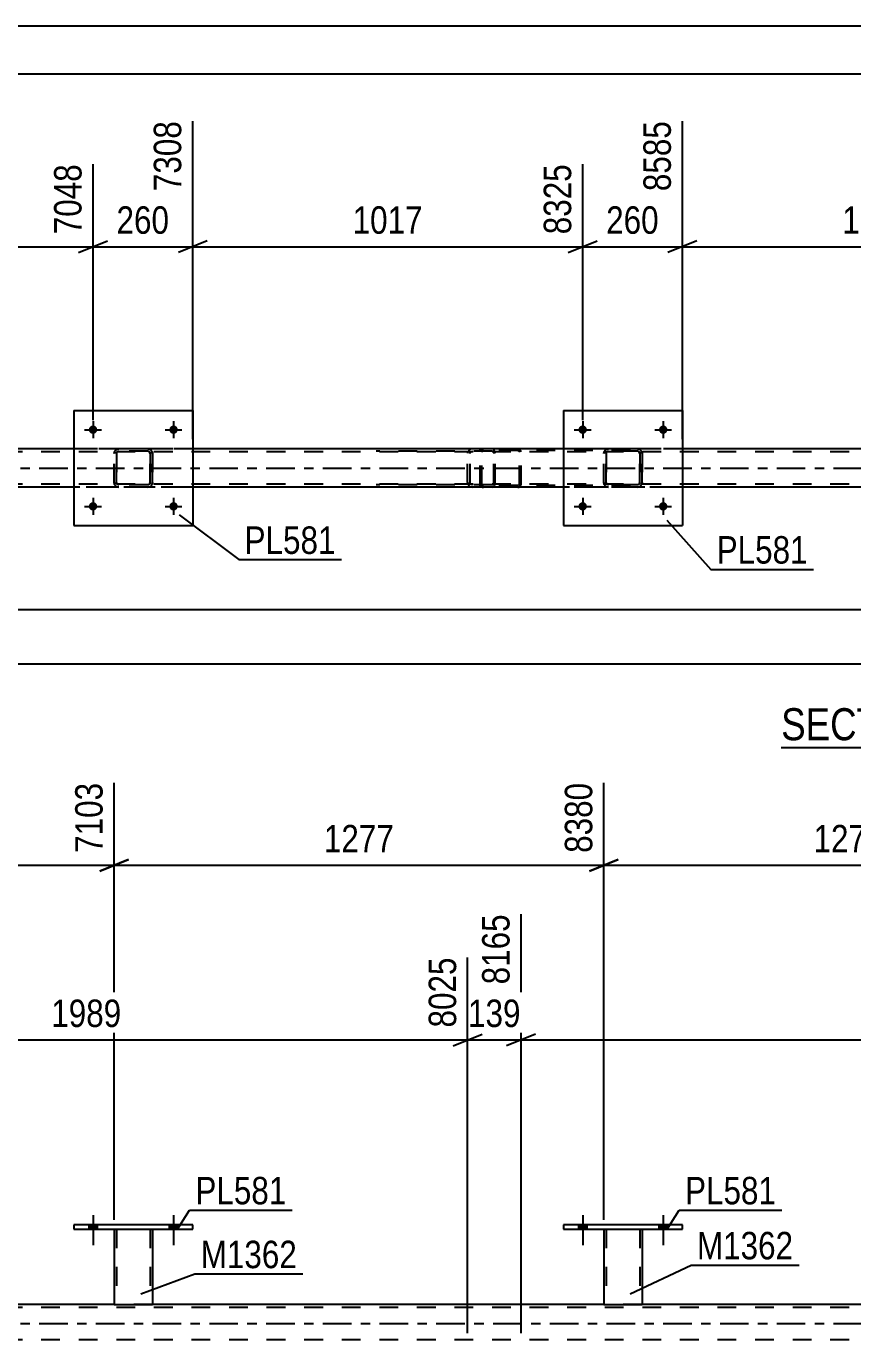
# Model space of a CAD drawing. Header units: millimetres. Extents: x 0 to 841, y 0 to 594.
# Drawn here: x 316.9 to 403.1, y 457 to 594 of the extents above; entities that cross this region are included whole.
import ezdxf

# ---------------------------------------------------------------- set-up
doc = ezdxf.new("R2010")
doc.units = ezdxf.units.MM
doc.linetypes.add('DXK_LINE_DOT2', pattern=[3.9198, 1.9599, -1.9599])
doc.linetypes.add('DXK_LINE_DOT3', pattern=[5.9187, 2.979, -0.9799, 0.9799, -0.9799])
doc.styles.add('Arial Narrow', font='ARIALN.TTF', dxfattribs={"height": 0.2})

# ---------------------------------------------------------------- blocks, each defined once
blk = doc.blocks.new('Unknown-814748264-1133')
at = {"color": 5, "linetype": 'Continuous'}
for p, q in [((841, 594), (0, 594)), ((836, 589), (5, 589))]:
    blk.add_line(p, q, dxfattribs=at)
blk = doc.blocks.new('Unknown-814748264-11 - 4858')
at = {"color": 6, "linetype": 'Continuous'}
blk.add_line((395.63, 518.76), (423.28, 518.76), dxfattribs=at)
at = {"color": 0, "linetype": 'Continuous'}
for points in [[(413.74, 519.51), (413.74, 523.01), (395.63, 523.01), (395.63, 519.51)], [(417.35, 519.51), (417.35, 523.01), (414.79, 523.01), (414.79, 519.51)], [(419.67, 519.51), (419.67, 523.01), (418.4, 523.01), (418.4, 519.51)], [(423.28, 519.51), (423.28, 523.01), (420.72, 523.01), (420.72, 519.51)]]:
    blk.add_wipeout(points, dxfattribs=at)
at = {"color": 7, "linetype": 'Continuous', "style": 'Arial Narrow'}
for s, p in [('SECTION ', (395.63, 519.51)), ('A', (414.79, 519.51)), ('A', (420.72, 519.51)), ('-', (418.4, 519.51))]:
    blk.add_text(s, height=3.34, dxfattribs=at).set_placement(p)
blk = doc.blocks.new('Bolt-814748264-4870 - 4858')
at = {"linetype": 'Continuous'}
for points in [[(324.28, 551.91, -1), (323.4, 551.91, -1)], [(332.68, 551.91, -1), (331.8, 551.91, -1)]]:
    blk.add_hatch(color=1, dxfattribs=at).paths.add_polyline_path(points)
at = {"color": 1, "linetype": 'Continuous'}
for p, q in [((323.84, 552.79), (323.84, 551.03)), ((332.24, 552.79), (332.24, 551.03)), ((322.96, 551.91), (324.72, 551.91)), ((331.36, 551.91), (333.12, 551.91))]:
    blk.add_line(p, q, dxfattribs=at)
blk = doc.blocks.new('Part-814748264-4923 - 4858')
at = {"color": 7, "linetype": 'DXK_LINE_DOT2'}
for p, q in [((326.04, 549.43), (326.07, 549.61)), ((326.07, 549.61), (326.04, 549.43)), ((326.29, 549.52), (326.35, 549.6)), ((326.35, 549.6), (326.29, 549.52)), ((326.33, 549.87), (326.52, 549.91)), ((326.52, 549.91), (326.33, 549.87)), ((326.42, 549.65), (326.35, 549.6)), ((326.52, 549.67), (326.42, 549.65)), ((329.56, 549.91), (326.52, 549.91)), ((329.56, 549.67), (326.52, 549.67)), ((329.56, 549.91), (329.74, 549.87)), ((329.74, 549.87), (329.56, 549.91)), ((329.65, 549.65), (329.56, 549.67)), ((329.65, 549.65), (329.73, 549.6)), ((329.73, 549.6), (329.78, 549.52)), ((329.78, 549.52), (329.73, 549.6)), ((330, 549.61), (330.04, 549.43)), ((330.04, 549.43), (330, 549.61)), ((326.04, 546.39), (326.04, 549.43)), ((326.04, 549.43), (326.04, 549.43)), ((326.04, 546.39), (326.04, 549.43)), ((326.28, 549.43), (326.29, 549.52)), ((326.29, 549.52), (326.28, 549.43)), ((326.28, 546.39), (326.28, 549.43)), ((326.28, 549.43), (326.28, 549.43)), ((326.28, 549.43), (326.28, 546.39)), ((329.78, 549.52), (329.8, 549.43)), ((329.8, 549.43), (329.78, 549.52)), ((329.8, 546.39), (329.8, 549.43)), ((329.8, 549.43), (329.8, 549.43)), ((329.8, 549.43), (329.8, 546.39)), ((330.04, 546.39), (330.04, 549.43)), ((330.04, 549.43), (330.04, 549.43)), ((330.04, 549.43), (330.04, 546.39)), ((326.04, 546.39), (326.04, 546.39)), ((326.07, 546.2), (326.04, 546.39)), ((326.04, 546.39), (326.07, 546.2)), ((326.28, 546.39), (326.28, 546.39)), ((326.29, 546.3), (326.28, 546.39)), ((326.28, 546.39), (326.29, 546.3)), ((326.35, 546.22), (326.29, 546.3)), ((326.29, 546.3), (326.35, 546.22)), ((326.52, 545.91), (326.33, 545.94)), ((326.33, 545.94), (326.52, 545.91)), ((326.42, 546.17), (326.35, 546.22)), ((326.52, 546.15), (326.42, 546.17)), ((329.56, 546.15), (326.52, 546.15)), ((329.56, 545.91), (326.52, 545.91)), ((329.65, 546.17), (329.56, 546.15)), ((329.74, 545.94), (329.56, 545.91)), ((329.56, 545.91), (329.74, 545.94)), ((329.73, 546.22), (329.65, 546.17)), ((329.78, 546.3), (329.73, 546.22)), ((329.73, 546.22), (329.78, 546.3)), ((329.8, 546.39), (329.78, 546.3)), ((329.78, 546.3), (329.8, 546.39)), ((329.8, 546.39), (329.8, 546.39)), ((330.04, 546.39), (330, 546.2)), ((330, 546.2), (330.04, 546.39)), ((330.04, 546.39), (330.04, 546.39))]:
    blk.add_line(p, q, dxfattribs=at)
at = {"color": 7, "linetype": 'DXK_LINE_DOT3'}
blk.add_line((328.04, 547.91), (328.04, 547.91), dxfattribs=at)
at = {"color": 7, "linetype": 'DXK_LINE_DOT2'}
for centre, start, end in [((326.52, 549.43), 112.5, 157.5), ((326.52, 549.43), 112.5, 157.5), ((329.56, 549.43), 22.5, 67.5), ((329.56, 549.43), 22.5, 67.5), ((326.52, 546.39), 202.5, 247.5), ((326.52, 546.39), 202.5, 247.5), ((329.56, 546.39), 292.5, 337.5), ((329.56, 546.39), 292.5, 337.5)]:
    blk.add_arc(centre, 0.48, start, end, dxfattribs=at)
blk = doc.blocks.new('Part-814748264-4928 - 4858')
at = {"color": 2, "linetype": 'Continuous'}
for p, q in [((372.92, 553.91), (372.92, 541.91)), ((372.92, 553.91), (385.32, 553.91)), ((385.32, 553.91), (385.32, 541.91)), ((372.92, 541.91), (385.32, 541.91))]:
    blk.add_line(p, q, dxfattribs=at)
blk = doc.blocks.new('Part-814748264-4929 - 4858')
at = {"color": 7, "linetype": 'DXK_LINE_DOT2'}
for p, q in [((377.12, 549.43), (377.15, 549.61)), ((377.15, 549.61), (377.12, 549.43)), ((377.37, 549.52), (377.43, 549.6)), ((377.43, 549.6), (377.37, 549.52)), ((377.41, 549.87), (377.6, 549.91)), ((377.6, 549.91), (377.41, 549.87)), ((377.5, 549.65), (377.43, 549.6)), ((377.6, 549.67), (377.5, 549.65)), ((380.64, 549.91), (377.6, 549.91)), ((380.64, 549.67), (377.6, 549.67)), ((380.64, 549.91), (380.82, 549.87)), ((380.82, 549.87), (380.64, 549.91)), ((380.73, 549.65), (380.64, 549.67)), ((380.73, 549.65), (380.81, 549.6)), ((380.81, 549.6), (380.86, 549.52)), ((380.86, 549.52), (380.81, 549.6)), ((381.08, 549.61), (381.12, 549.43)), ((381.12, 549.43), (381.08, 549.61)), ((377.12, 546.39), (377.12, 549.43)), ((377.12, 549.43), (377.12, 549.43)), ((377.12, 546.39), (377.12, 549.43)), ((377.36, 549.43), (377.37, 549.52)), ((377.37, 549.52), (377.36, 549.43)), ((377.36, 546.39), (377.36, 549.43)), ((377.36, 549.43), (377.36, 549.43)), ((377.36, 549.43), (377.36, 546.39)), ((380.86, 549.52), (380.88, 549.43)), ((380.88, 549.43), (380.86, 549.52)), ((380.88, 546.39), (380.88, 549.43)), ((380.88, 549.43), (380.88, 549.43)), ((380.88, 549.43), (380.88, 546.39)), ((381.12, 546.39), (381.12, 549.43)), ((381.12, 549.43), (381.12, 549.43)), ((381.12, 549.43), (381.12, 546.39)), ((377.12, 546.39), (377.12, 546.39)), ((377.15, 546.2), (377.12, 546.39)), ((377.12, 546.39), (377.15, 546.2)), ((377.36, 546.39), (377.36, 546.39)), ((377.37, 546.3), (377.36, 546.39)), ((377.36, 546.39), (377.37, 546.3)), ((377.43, 546.22), (377.37, 546.3)), ((377.37, 546.3), (377.43, 546.22)), ((377.6, 545.91), (377.41, 545.94)), ((377.41, 545.94), (377.6, 545.91)), ((377.5, 546.17), (377.43, 546.22)), ((377.6, 546.15), (377.5, 546.17)), ((380.64, 546.15), (377.6, 546.15)), ((380.64, 545.91), (377.6, 545.91)), ((380.73, 546.17), (380.64, 546.15)), ((380.82, 545.94), (380.64, 545.91)), ((380.64, 545.91), (380.82, 545.94)), ((380.81, 546.22), (380.73, 546.17)), ((380.86, 546.3), (380.81, 546.22)), ((380.81, 546.22), (380.86, 546.3)), ((380.88, 546.39), (380.86, 546.3)), ((380.86, 546.3), (380.88, 546.39)), ((380.88, 546.39), (380.88, 546.39)), ((381.12, 546.39), (381.08, 546.2)), ((381.08, 546.2), (381.12, 546.39)), ((381.12, 546.39), (381.12, 546.39))]:
    blk.add_line(p, q, dxfattribs=at)
at = {"color": 7, "linetype": 'DXK_LINE_DOT3'}
blk.add_line((379.12, 547.91), (379.12, 547.91), dxfattribs=at)
at = {"color": 7, "linetype": 'DXK_LINE_DOT2'}
for centre, start, end in [((377.6, 549.43), 112.5, 157.5), ((377.6, 549.43), 112.5, 157.5), ((380.64, 549.43), 22.5, 67.5), ((380.64, 549.43), 22.5, 67.5), ((377.6, 546.39), 202.5, 247.5), ((377.6, 546.39), 202.5, 247.5), ((380.64, 546.39), 292.5, 337.5), ((380.64, 546.39), 292.5, 337.5)]:
    blk.add_arc(centre, 0.48, start, end, dxfattribs=at)
blk = doc.blocks.new('Bolt-814748264-4871 - 4858')
at = {"linetype": 'Continuous'}
for points in [[(324.28, 543.91, -1), (323.4, 543.91, -1)], [(332.68, 543.91, -1), (331.8, 543.91, -1)]]:
    blk.add_hatch(color=1, dxfattribs=at).paths.add_polyline_path(points)
at = {"color": 1, "linetype": 'Continuous'}
for p, q in [((323.84, 544.79), (323.84, 543.03)), ((332.24, 544.79), (332.24, 543.03)), ((322.96, 543.91), (324.72, 543.91)), ((331.36, 543.91), (333.12, 543.91))]:
    blk.add_line(p, q, dxfattribs=at)
blk = doc.blocks.new('Bolt-814748264-4872 - 4858')
at = {"linetype": 'Continuous'}
for points in [[(375.36, 551.91, -1), (374.48, 551.91, -1)], [(383.76, 551.91, -1), (382.88, 551.91, -1)]]:
    blk.add_hatch(color=1, dxfattribs=at).paths.add_polyline_path(points)
at = {"color": 1, "linetype": 'Continuous'}
for p, q in [((374.92, 552.79), (374.92, 551.03)), ((383.32, 552.79), (383.32, 551.03)), ((374.04, 551.91), (375.8, 551.91)), ((382.44, 551.91), (384.2, 551.91))]:
    blk.add_line(p, q, dxfattribs=at)
blk = doc.blocks.new('Bolt-814748264-4873 - 4858')
at = {"linetype": 'Continuous'}
for points in [[(375.36, 543.91, -1), (374.48, 543.91, -1)], [(383.76, 543.91, -1), (382.88, 543.91, -1)]]:
    blk.add_hatch(color=1, dxfattribs=at).paths.add_polyline_path(points)
at = {"color": 1, "linetype": 'Continuous'}
for p, q in [((374.92, 544.79), (374.92, 543.03)), ((383.32, 544.79), (383.32, 543.03)), ((374.04, 543.91), (375.8, 543.91)), ((382.44, 543.91), (384.2, 543.91))]:
    blk.add_line(p, q, dxfattribs=at)
blk = doc.blocks.new('Part-814748264-4922 - 4858')
at = {"color": 2, "linetype": 'Continuous'}
for p, q in [((321.84, 553.91), (321.84, 541.91)), ((321.84, 553.91), (334.24, 553.91)), ((334.24, 553.91), (334.24, 541.91)), ((321.84, 541.91), (334.24, 541.91))]:
    blk.add_line(p, q, dxfattribs=at)
blk = doc.blocks.new('Part-814748264-4973 - 4858')
at = {"color": 7, "linetype": 'DXK_LINE_DOT2'}
for p, q in [((364.26, 549.71), (364.24, 549.59)), ((364.24, 546.23), (364.24, 549.59)), ((364.41, 549.59), (364.42, 549.65)), ((364.41, 546.23), (364.41, 549.59)), ((364.42, 549.65), (364.46, 549.7)), ((364.58, 549.91), (364.45, 549.88)), ((364.46, 549.7), (364.51, 549.74)), ((364.51, 549.74), (364.58, 549.75)), ((379.9, 549.91), (364.58, 549.91)), ((379.9, 549.75), (364.58, 549.75)), ((368.28, 549.88), (368.15, 549.91)), ((368.15, 549.75), (368.22, 549.74)), ((368.22, 549.74), (368.24, 549.72)), ((368.24, 549.72), (368.27, 549.7)), ((368.27, 549.7), (368.31, 549.65)), ((368.31, 549.65), (368.32, 549.59)), ((368.32, 546.23), (368.32, 549.59)), ((368.49, 549.59), (368.47, 549.71)), ((368.49, 546.23), (368.49, 549.59)), ((364.24, 546.23), (364.26, 546.11)), ((364.42, 546.17), (364.41, 546.23)), ((364.46, 546.11), (364.42, 546.17)), ((364.45, 545.93), (364.58, 545.91)), ((364.46, 546.11), (364.49, 546.09)), ((364.49, 546.09), (364.51, 546.08)), ((364.51, 546.08), (364.58, 546.07)), ((379.9, 546.07), (364.58, 546.07)), ((379.9, 545.91), (364.58, 545.91)), ((368.22, 546.08), (368.15, 546.07)), ((368.15, 545.91), (368.28, 545.93)), ((368.27, 546.11), (368.22, 546.08)), ((368.31, 546.17), (368.27, 546.11)), ((368.32, 546.23), (368.31, 546.17)), ((368.47, 546.11), (368.49, 546.23))]:
    blk.add_line(p, q, dxfattribs=at)
for centre, start, end in [((364.56, 549.57), 110.7583, 155.68), ((368.16, 549.57), 24.32, 69.2417), ((364.56, 546.24), 204.32, 249.2417), ((368.16, 546.24), 290.7583, 335.68)]:
    blk.add_arc(centre, 0.331, start, end, dxfattribs=at)
blk = doc.blocks.new('Part-814748264-4974 - 4858')
at = {"color": 7, "linetype": 'DXK_LINE_DOT2'}
for p, q in [((365.51, 549.91), (353.36, 549.91)), ((365.51, 549.67), (353.36, 549.67)), ((362.95, 549.56), (362.92, 549.43)), ((362.96, 549.61), (362.95, 549.56)), ((363.19, 549.52), (363.24, 549.6)), ((363.42, 549.91), (363.23, 549.87)), ((363.24, 549.6), (363.32, 549.65)), ((363.32, 549.65), (363.42, 549.67)), ((364.24, 549.67), (364.24, 549.91)), ((365.62, 549.87), (365.51, 549.91)), ((365.51, 549.67), (365.56, 549.65)), ((365.56, 549.65), (365.61, 549.6)), ((365.61, 549.6), (365.64, 549.52)), ((365.7, 549.77), (365.62, 549.87)), ((365.76, 549.61), (365.7, 549.77)), ((365.78, 549.43), (365.76, 549.61)), ((362.92, 546.39), (362.92, 549.43)), ((363.17, 549.43), (363.19, 549.52)), ((363.17, 546.39), (363.17, 549.43)), ((365.64, 549.52), (365.65, 549.43)), ((365.65, 546.39), (365.65, 549.43)), ((365.78, 546.39), (365.78, 549.43)), ((365.51, 546.15), (353.36, 546.15)), ((365.51, 545.91), (353.36, 545.91)), ((362.92, 546.39), (362.94, 546.3)), ((362.94, 546.3), (362.96, 546.2)), ((363.19, 546.3), (363.17, 546.39)), ((363.24, 546.22), (363.19, 546.3)), ((363.23, 545.94), (363.42, 545.91)), ((363.32, 546.17), (363.24, 546.22)), ((363.42, 546.15), (363.32, 546.17)), ((364.24, 545.91), (364.24, 546.15)), ((365.56, 546.17), (365.51, 546.15)), ((365.51, 545.91), (365.62, 545.94)), ((365.61, 546.22), (365.56, 546.17)), ((365.61, 546.22), (365.62, 546.25)), ((365.62, 546.25), (365.64, 546.3)), ((365.62, 545.94), (365.7, 546.05)), ((365.64, 546.3), (365.65, 546.39)), ((365.7, 546.05), (365.72, 546.08)), ((365.72, 546.08), (365.76, 546.2)), ((365.76, 546.2), (365.78, 546.39))]:
    blk.add_line(p, q, dxfattribs=at)
for centre, start, end in [((363.41, 549.41), 111.1941, 156.1506), ((363.41, 546.4), 203.8494, 248.8059)]:
    blk.add_arc(centre, 0.492, start, end, dxfattribs=at)
blk = doc.blocks.new('Part-814748264-5058 - 4858')
at = {"color": 7, "linetype": 'DXK_LINE_DOT2'}
for p, q in [((763.33, 549.59), (99.23, 549.59)), ((763.33, 549.91), (117.51, 549.91)), ((334.24, 549.91), (321.84, 549.91)), ((385.32, 549.91), (372.92, 549.91)), ((763.33, 546.23), (99.23, 546.23)), ((760.18, 545.91), (99.23, 545.91)), ((334.24, 545.91), (321.84, 545.91)), ((385.32, 545.91), (372.92, 545.91))]:
    blk.add_line(p, q, dxfattribs=at)
at = {"color": 2, "linetype": 'Continuous'}
for p, q in [((321.84, 549.91), (283.15, 549.91)), ((372.92, 549.91), (334.24, 549.91)), ((424, 549.91), (385.32, 549.91)), ((321.84, 545.91), (283.15, 545.91)), ((372.92, 545.91), (334.24, 545.91)), ((424, 545.91), (385.32, 545.91))]:
    blk.add_line(p, q, dxfattribs=at)
at = {"color": 7, "linetype": 'DXK_LINE_DOT3'}
blk.add_line((99.23, 547.91), (763.33, 547.91), dxfattribs=at)
blk = doc.blocks.new('Bolt-814748264-3022 - 3014')
at = {"linetype": 'Continuous'}
for points in [[(374.48, 468.48), (375.36, 468.48), (375.36, 468.96), (374.48, 468.96)], [(382.88, 468.48), (383.76, 468.48), (383.76, 468.96), (382.88, 468.96)]]:
    blk.add_hatch(color=1, dxfattribs=at).paths.add_polyline_path(points)
at = {"color": 1, "linetype": 'Continuous'}
for p, q in [((374.48, 468.96), (374.48, 468.48)), ((374.92, 469.96), (374.92, 466.84)), ((375.36, 468.96), (375.36, 468.48)), ((382.88, 468.96), (382.88, 468.48)), ((383.32, 469.96), (383.32, 466.84)), ((383.76, 468.96), (383.76, 468.48))]:
    blk.add_line(p, q, dxfattribs=at)
blk = doc.blocks.new('Bolt-814748264-3023 - 3014')
at = {"linetype": 'Continuous'}
for points in [[(323.4, 468.48), (324.28, 468.48), (324.28, 468.96), (323.4, 468.96)], [(331.8, 468.48), (332.68, 468.48), (332.68, 468.96), (331.8, 468.96)]]:
    blk.add_hatch(color=1, dxfattribs=at).paths.add_polyline_path(points)
at = {"color": 1, "linetype": 'Continuous'}
for p, q in [((323.4, 468.96), (323.4, 468.48)), ((323.84, 469.96), (323.84, 466.84)), ((324.28, 468.96), (324.28, 468.48)), ((331.8, 468.96), (331.8, 468.48)), ((332.24, 469.96), (332.24, 466.84)), ((332.68, 468.96), (332.68, 468.48))]:
    blk.add_line(p, q, dxfattribs=at)
blk = doc.blocks.new('Bolt-814748264-3024 - 3014')
at = {"linetype": 'Continuous'}
for points in [[(323.4, 468.48), (324.28, 468.48), (324.28, 468.96), (323.4, 468.96)], [(331.8, 468.48), (332.68, 468.48), (332.68, 468.96), (331.8, 468.96)]]:
    blk.add_hatch(color=1, dxfattribs=at).paths.add_polyline_path(points)
at = {"color": 1, "linetype": 'Continuous'}
for p, q in [((323.4, 468.96), (323.4, 468.48)), ((323.84, 469.96), (323.84, 466.84)), ((324.28, 468.96), (324.28, 468.48)), ((331.8, 468.96), (331.8, 468.48)), ((332.24, 469.96), (332.24, 466.84)), ((332.68, 468.96), (332.68, 468.48))]:
    blk.add_line(p, q, dxfattribs=at)
blk = doc.blocks.new('Part-814748264-3144 - 3014')
at = {"color": 2, "linetype": 'Continuous'}
for p, q in [((377.12, 468.48), (377.12, 460.64)), ((381.12, 468.48), (381.12, 460.64)), ((377.12, 460.64), (381.12, 460.64))]:
    blk.add_line(p, q, dxfattribs=at)
at = {"color": 7, "linetype": 'DXK_LINE_DOT2'}
for p, q in [((377.12, 468.48), (381.12, 468.48)), ((377.12, 468.48), (377.12, 468.48)), ((377.12, 468.48), (377.12, 468.48)), ((377.36, 468.48), (377.36, 460.64)), ((380.88, 468.48), (380.88, 460.64)), ((381.12, 468.48), (381.12, 468.48)), ((381.12, 468.48), (381.12, 468.48)), ((380.82, 460.64), (380.86, 460.64)), ((380.82, 460.64), (380.86, 460.64)), ((380.86, 460.64), (380.88, 460.64)), ((380.86, 460.64), (380.88, 460.64))]:
    blk.add_line(p, q, dxfattribs=at)
blk = doc.blocks.new('Part-814748264-3149 - 3014')
at = {"color": 2, "linetype": 'Continuous'}
for p, q in [((372.92, 468.96), (372.92, 468.48)), ((385.32, 468.96), (372.92, 468.96)), ((385.32, 468.48), (385.32, 468.96)), ((372.92, 468.48), (385.32, 468.48))]:
    blk.add_line(p, q, dxfattribs=at)
blk = doc.blocks.new('Part-814748264-3154 - 3014')
at = {"color": 2, "linetype": 'Continuous'}
for p, q in [((326.04, 468.48), (326.04, 460.64)), ((330.04, 468.48), (330.04, 460.64)), ((326.04, 460.64), (330.04, 460.64))]:
    blk.add_line(p, q, dxfattribs=at)
at = {"color": 7, "linetype": 'DXK_LINE_DOT2'}
for p, q in [((326.04, 468.48), (330.04, 468.48)), ((326.04, 468.48), (326.04, 468.48)), ((326.04, 468.48), (326.04, 468.48)), ((326.28, 468.48), (326.28, 460.64)), ((329.8, 468.48), (329.8, 460.64)), ((330.04, 468.48), (330.04, 468.48)), ((330.04, 468.48), (330.04, 468.48)), ((329.74, 460.64), (329.78, 460.64)), ((329.74, 460.64), (329.78, 460.64)), ((329.78, 460.64), (329.8, 460.64)), ((329.78, 460.64), (329.8, 460.64))]:
    blk.add_line(p, q, dxfattribs=at)
blk = doc.blocks.new('Part-814748264-3159 - 3014')
at = {"color": 2, "linetype": 'Continuous'}
for p, q in [((321.84, 468.96), (321.84, 468.48)), ((334.24, 468.96), (321.84, 468.96)), ((334.24, 468.48), (334.24, 468.96)), ((321.84, 468.48), (334.24, 468.48))]:
    blk.add_line(p, q, dxfattribs=at)
blk = doc.blocks.new('Bolt-814748264-3230 - 3014')
at = {"linetype": 'Continuous'}
for points in [[(374.48, 468.48), (375.36, 468.48), (375.36, 468.96), (374.48, 468.96)], [(382.88, 468.48), (383.76, 468.48), (383.76, 468.96), (382.88, 468.96)]]:
    blk.add_hatch(color=1, dxfattribs=at).paths.add_polyline_path(points)
at = {"color": 1, "linetype": 'Continuous'}
for p, q in [((374.48, 468.96), (374.48, 468.48)), ((374.92, 469.96), (374.92, 466.84)), ((375.36, 468.96), (375.36, 468.48)), ((382.88, 468.96), (382.88, 468.48)), ((383.32, 469.96), (383.32, 466.84)), ((383.76, 468.96), (383.76, 468.48))]:
    blk.add_line(p, q, dxfattribs=at)
blk = doc.blocks.new('Part-814748264-3323 - 3014')
at = {"color": 2, "linetype": 'Continuous'}
for p, q in [((326.04, 460.64), (278.95, 460.64)), ((377.12, 460.64), (330.04, 460.64)), ((428.2, 460.64), (381.12, 460.64))]:
    blk.add_line(p, q, dxfattribs=at)
at = {"color": 7, "linetype": 'DXK_LINE_DOT2'}
for p, q in [((330.04, 460.64), (326.04, 460.64)), ((381.12, 460.64), (377.12, 460.64)), ((763.33, 460.32), (99.23, 460.32)), ((763.33, 456.96), (99.23, 456.96))]:
    blk.add_line(p, q, dxfattribs=at)
at = {"color": 7, "linetype": 'DXK_LINE_DOT3'}
blk.add_line((99.23, 458.64), (763.33, 458.64), dxfattribs=at)
blk = doc.blocks.new('StraightDimension-814748264-8703 - 4858')
at = {"color": 7, "linetype": 'Continuous'}
blk.add_line((57.31, 533.15), (763.33, 533.15), dxfattribs=at)
blk = doc.blocks.new('StraightDimension-814748264-13822 - 4858')
at = {"color": 7, "linetype": 'Continuous'}
for p, q in [((334.24, 550.91), (334.24, 584.11)), ((323.84, 552.91), (323.84, 579.61)), ((322.34, 570.4), (325.34, 571.6)), ((335.74, 571.6), (332.74, 570.4)), ((323.84, 571), (334.24, 571))]:
    blk.add_line(p, q, dxfattribs=at)
at = {"color": 0}
blk.add_wipeout([(332.38, 571.75), (332.38, 575.95), (325.69, 575.95), (325.69, 571.75)], dxfattribs=at)
at = {"color": 3, "style": 'Arial Narrow'}
blk.add_text('260', height=2.863, dxfattribs=at).set_placement((326.29, 572.35))
at = {"color": 0, "linetype": 'Continuous'}
blk.add_wipeout([(333.64, 584.71), (329.44, 584.71), (329.44, 576.2), (333.64, 576.2)], dxfattribs=at)
at = {"color": 3, "linetype": 'Continuous', "style": 'Arial Narrow'}
blk.add_text('7308', height=2.863, rotation=90.0002, dxfattribs=at).set_placement((333.04, 576.8))
blk = doc.blocks.new('StraightDimension-814748264-13823 - 4858')
at = {"color": 7, "linetype": 'Continuous'}
for p, q in [((283.15, 550.91), (283.15, 584.11)), ((323.84, 552.91), (323.84, 579.61)), ((284.65, 571.6), (281.65, 570.4)), ((322.34, 570.4), (325.34, 571.6)), ((283.15, 571), (323.84, 571))]:
    blk.add_line(p, q, dxfattribs=at)
at = {"color": 0}
blk.add_wipeout([(307.75, 571.75), (307.75, 575.95), (299.24, 575.95), (299.24, 571.75)], dxfattribs=at)
at = {"color": 3, "style": 'Arial Narrow'}
blk.add_text('1017', height=2.863, dxfattribs=at).set_placement((299.84, 572.35))
at = {"color": 0, "linetype": 'Continuous'}
blk.add_wipeout([(323.24, 580.21), (319.04, 580.21), (319.04, 571.7), (323.24, 571.7)], dxfattribs=at)
at = {"color": 3, "linetype": 'Continuous', "style": 'Arial Narrow'}
blk.add_text('7048', height=2.863, rotation=90.0002, dxfattribs=at).set_placement((322.64, 572.3))
blk = doc.blocks.new('StraightDimension-814748264-5116 - 4858')
at = {"color": 7, "linetype": 'Continuous'}
blk.add_line((56.67, 527.47), (763.97, 527.47), dxfattribs=at)
blk = doc.blocks.new('StraightDimension-814748264-13819 - 4858')
at = {"color": 7, "linetype": 'Continuous'}
for p, q in [((385.32, 550.91), (385.32, 584.11)), ((426, 552.91), (426, 579.61)), ((386.82, 571.6), (383.82, 570.4)), ((424.5, 570.4), (427.5, 571.6)), ((385.32, 571), (426, 571))]:
    blk.add_line(p, q, dxfattribs=at)
at = {"color": 0}
blk.add_wipeout([(409.91, 571.75), (409.91, 575.95), (401.4, 575.95), (401.4, 571.75)], dxfattribs=at)
at = {"color": 3, "style": 'Arial Narrow'}
blk.add_text('1017', height=2.863, dxfattribs=at).set_placement((402, 572.35))
at = {"color": 0, "linetype": 'Continuous'}
blk.add_wipeout([(425.4, 580.21), (421.2, 580.21), (421.2, 571.7), (425.4, 571.7)], dxfattribs=at)
at = {"color": 3, "linetype": 'Continuous', "style": 'Arial Narrow'}
blk.add_text('9602', height=2.863, rotation=90.0002, dxfattribs=at).set_placement((424.8, 572.3))
blk = doc.blocks.new('StraightDimension-814748264-13820 - 4858')
at = {"color": 7, "linetype": 'Continuous'}
for p, q in [((385.32, 550.91), (385.32, 584.11)), ((374.92, 552.91), (374.92, 579.61)), ((373.42, 570.4), (376.42, 571.6)), ((386.82, 571.6), (383.82, 570.4)), ((374.92, 571), (385.32, 571))]:
    blk.add_line(p, q, dxfattribs=at)
at = {"color": 0}
blk.add_wipeout([(383.46, 571.75), (383.46, 575.95), (376.77, 575.95), (376.77, 571.75)], dxfattribs=at)
at = {"color": 3, "style": 'Arial Narrow'}
blk.add_text('260', height=2.863, dxfattribs=at).set_placement((377.37, 572.35))
at = {"color": 0, "linetype": 'Continuous'}
blk.add_wipeout([(384.72, 584.71), (380.52, 584.71), (380.52, 576.2), (384.72, 576.2)], dxfattribs=at)
at = {"color": 3, "linetype": 'Continuous', "style": 'Arial Narrow'}
blk.add_text('8585', height=2.863, rotation=90.0002, dxfattribs=at).set_placement((384.12, 576.8))
blk = doc.blocks.new('StraightDimension-814748264-13821 - 4858')
at = {"color": 7, "linetype": 'Continuous'}
for p, q in [((334.24, 550.91), (334.24, 584.11)), ((374.92, 552.91), (374.92, 579.61)), ((335.74, 571.6), (332.74, 570.4)), ((373.42, 570.4), (376.42, 571.6)), ((334.24, 571), (374.92, 571))]:
    blk.add_line(p, q, dxfattribs=at)
at = {"color": 0}
blk.add_wipeout([(358.83, 571.75), (358.83, 575.95), (350.32, 575.95), (350.32, 571.75)], dxfattribs=at)
at = {"color": 3, "style": 'Arial Narrow'}
blk.add_text('1017', height=2.863, dxfattribs=at).set_placement((350.92, 572.35))
at = {"color": 0, "linetype": 'Continuous'}
blk.add_wipeout([(374.32, 580.21), (370.12, 580.21), (370.12, 571.7), (374.32, 571.7)], dxfattribs=at)
at = {"color": 3, "linetype": 'Continuous', "style": 'Arial Narrow'}
blk.add_text('8325', height=2.863, rotation=90.0002, dxfattribs=at).set_placement((373.72, 572.3))
blk = doc.blocks.new('StraightDimension-814748264-15557 - 3014')
at = {"color": 7, "linetype": 'Continuous'}
for p, q in [((368.49, 457.64), (368.49, 501.35)), ((448.05, 457.64), (448.05, 498.68)), ((369.99, 488.84), (366.99, 487.64)), ((368.49, 488.24), (448.05, 488.24)), ((446.55, 487.64), (449.55, 488.84))]:
    blk.add_line(p, q, dxfattribs=at)
at = {"color": 0}
blk.add_wipeout([(412.53, 488.99), (412.53, 493.19), (404.02, 493.19), (404.02, 488.99)], dxfattribs=at)
at = {"color": 3, "style": 'Arial Narrow'}
blk.add_text('1989', height=2.863, dxfattribs=at).set_placement((404.62, 489.59))
at = {"color": 0, "linetype": 'Continuous'}
blk.add_wipeout([(447.45, 499.28), (443.25, 499.28), (443.25, 488.94), (447.45, 488.94)], dxfattribs=at)
at = {"color": 3, "linetype": 'Continuous', "style": 'Arial Narrow'}
blk.add_text('10154', height=2.863, rotation=90.0002, dxfattribs=at).set_placement((446.85, 489.54))
blk = doc.blocks.new('StraightDimension-814748264-15558 - 3014')
at = {"color": 7, "linetype": 'Continuous'}
for p, q in [((368.49, 457.64), (368.49, 501.35)), ((362.92, 457.64), (362.92, 496.85)), ((361.42, 487.64), (364.42, 488.84)), ((362.92, 488.24), (368.49, 488.24)), ((369.99, 488.84), (366.99, 487.64))]:
    blk.add_line(p, q, dxfattribs=at)
at = {"color": 0}
blk.add_wipeout([(369.05, 488.99), (369.05, 493.19), (362.36, 493.19), (362.36, 488.99)], dxfattribs=at)
at = {"color": 3, "style": 'Arial Narrow'}
blk.add_text('139', height=2.863, dxfattribs=at).set_placement((362.96, 489.59))
at = {"color": 0, "linetype": 'Continuous'}
blk.add_wipeout([(367.89, 501.95), (363.69, 501.95), (363.69, 493.44), (367.89, 493.44)], dxfattribs=at)
at = {"color": 3, "linetype": 'Continuous', "style": 'Arial Narrow'}
blk.add_text('8165', height=2.863, rotation=90.0002, dxfattribs=at).set_placement((367.29, 494.04))
blk = doc.blocks.new('StraightDimension-814748264-15155 - 3014')
at = {"color": 7, "linetype": 'Continuous'}
for p, q in [((377.12, 469.48), (377.12, 515.07)), ((428.2, 469.48), (428.2, 515.07)), ((378.62, 507.06), (375.62, 505.86)), ((426.7, 505.86), (429.7, 507.06)), ((377.12, 506.46), (428.2, 506.46))]:
    blk.add_line(p, q, dxfattribs=at)
at = {"color": 0}
blk.add_wipeout([(406.91, 507.21), (406.91, 511.41), (398.4, 511.41), (398.4, 507.21)], dxfattribs=at)
at = {"color": 3, "style": 'Arial Narrow'}
blk.add_text('1277', height=2.863, dxfattribs=at).set_placement((399, 507.81))
at = {"color": 0, "linetype": 'Continuous'}
blk.add_wipeout([(427.6, 515.67), (423.4, 515.67), (423.4, 507.15), (427.6, 507.15)], dxfattribs=at)
at = {"color": 3, "linetype": 'Continuous', "style": 'Arial Narrow'}
blk.add_text('9657', height=2.863, rotation=90.0002, dxfattribs=at).set_placement((427, 507.76))
blk = doc.blocks.new('StraightDimension-814748264-15156 - 3014')
at = {"color": 7, "linetype": 'Continuous'}
for p, q in [((326.04, 469.48), (326.04, 515.07)), ((377.12, 469.48), (377.12, 515.07)), ((327.54, 507.06), (324.54, 505.86)), ((375.62, 505.86), (378.62, 507.06)), ((326.04, 506.46), (377.12, 506.46))]:
    blk.add_line(p, q, dxfattribs=at)
at = {"color": 0}
blk.add_wipeout([(355.83, 507.21), (355.83, 511.41), (347.32, 511.41), (347.32, 507.21)], dxfattribs=at)
at = {"color": 3, "style": 'Arial Narrow'}
blk.add_text('1277', height=2.863, dxfattribs=at).set_placement((347.92, 507.81))
at = {"color": 0, "linetype": 'Continuous'}
blk.add_wipeout([(376.52, 515.67), (372.32, 515.67), (372.32, 507.15), (376.52, 507.15)], dxfattribs=at)
at = {"color": 3, "linetype": 'Continuous', "style": 'Arial Narrow'}
blk.add_text('8380', height=2.863, rotation=90.0002, dxfattribs=at).set_placement((375.92, 507.76))
blk = doc.blocks.new('StraightDimension-814748264-15157 - 3014')
at = {"color": 7, "linetype": 'Continuous'}
for p, q in [((274.95, 469.48), (274.95, 515.07)), ((326.04, 469.48), (326.04, 515.07)), ((276.45, 507.06), (273.45, 505.86)), ((324.54, 505.86), (327.54, 507.06)), ((274.95, 506.46), (326.04, 506.46))]:
    blk.add_line(p, q, dxfattribs=at)
at = {"color": 0}
blk.add_wipeout([(304.75, 507.21), (304.75, 511.41), (296.24, 511.41), (296.24, 507.21)], dxfattribs=at)
at = {"color": 3, "style": 'Arial Narrow'}
blk.add_text('1277', height=2.863, dxfattribs=at).set_placement((296.84, 507.81))
at = {"color": 0, "linetype": 'Continuous'}
blk.add_wipeout([(325.44, 515.67), (321.24, 515.67), (321.24, 507.15), (325.44, 507.15)], dxfattribs=at)
at = {"color": 3, "linetype": 'Continuous', "style": 'Arial Narrow'}
blk.add_text('7103', height=2.863, rotation=90.0002, dxfattribs=at).set_placement((324.84, 507.76))
blk = doc.blocks.new('StraightDimension-814748264-15559 - 3014')
at = {"color": 7, "linetype": 'Continuous'}
for p, q in [((283.36, 457.64), (283.36, 501.35)), ((362.92, 457.64), (362.92, 496.85)), ((284.86, 488.84), (281.86, 487.64)), ((283.36, 488.24), (362.92, 488.24)), ((361.42, 487.64), (364.42, 488.84))]:
    blk.add_line(p, q, dxfattribs=at)
at = {"color": 0}
blk.add_wipeout([(327.39, 488.99), (327.39, 493.19), (318.88, 493.19), (318.88, 488.99)], dxfattribs=at)
at = {"color": 3, "style": 'Arial Narrow'}
blk.add_text('1989', height=2.863, dxfattribs=at).set_placement((319.48, 489.59))
at = {"color": 0, "linetype": 'Continuous'}
blk.add_wipeout([(362.32, 497.45), (358.12, 497.45), (358.12, 488.94), (362.32, 488.94)], dxfattribs=at)
at = {"color": 3, "linetype": 'Continuous', "style": 'Arial Narrow'}
blk.add_text('8025', height=2.863, rotation=90.0002, dxfattribs=at).set_placement((361.72, 489.54))
blk = doc.blocks.new('Mark-814748264-4918 - 4858')
at = {"color": 0}
blk.add_wipeout([(349.15, 538.95), (349.15, 541.95), (339.65, 541.95), (339.65, 538.95)], dxfattribs=at)
blk.add_wipeout([(349.15, 538.95), (349.15, 541.95), (339.65, 541.95), (339.65, 538.95)], dxfattribs=at)
at = {"color": 30, "linetype": 'Continuous'}
for p, q in [((332.84, 543.03), (339.05, 538.35)), ((339.05, 538.35), (349.75, 538.35))]:
    blk.add_line(p, q, dxfattribs=at)
at = {"color": 3, "style": 'Arial Narrow'}
blk.add_text('PL581', height=2.863, dxfattribs=at).set_placement((339.65, 538.95))
blk = doc.blocks.new('Mark-814748264-4924 - 4858')
at = {"color": 0}
blk.add_wipeout([(398.4, 537.94), (398.4, 540.94), (388.9, 540.94), (388.9, 537.94)], dxfattribs=at)
blk.add_wipeout([(398.4, 537.94), (398.4, 540.94), (388.9, 540.94), (388.9, 537.94)], dxfattribs=at)
at = {"color": 30, "linetype": 'Continuous'}
for p, q in [((383.7, 542.46), (388.3, 537.34)), ((388.3, 537.34), (399, 537.34))]:
    blk.add_line(p, q, dxfattribs=at)
at = {"color": 3, "style": 'Arial Narrow'}
blk.add_text('PL581', height=2.863, dxfattribs=at).set_placement((388.9, 537.94))
blk = doc.blocks.new('Mark-814748264-3145 - 3014')
at = {"color": 0}
blk.add_wipeout([(395.1, 471.09), (395.1, 474.09), (385.6, 474.09), (385.6, 471.09)], dxfattribs=at)
blk.add_wipeout([(395.1, 471.09), (395.1, 474.09), (385.6, 474.09), (385.6, 471.09)], dxfattribs=at)
at = {"color": 30, "linetype": 'Continuous'}
for p, q in [((383.73, 468.48), (385, 470.49)), ((385, 470.49), (395.7, 470.49))]:
    blk.add_line(p, q, dxfattribs=at)
at = {"color": 3, "style": 'Arial Narrow'}
blk.add_text('PL581', height=2.863, dxfattribs=at).set_placement((385.6, 471.09))
blk = doc.blocks.new('Mark-814748264-3140 - 3014')
at = {"color": 0}
blk.add_wipeout([(396.89, 465.35), (396.89, 468.35), (386.84, 468.35), (386.84, 465.35)], dxfattribs=at)
blk.add_wipeout([(396.89, 465.35), (396.89, 468.35), (386.84, 468.35), (386.84, 465.35)], dxfattribs=at)
at = {"color": 30, "linetype": 'Continuous'}
for p, q in [((379.89, 461.74), (386.24, 464.75)), ((386.24, 464.75), (397.49, 464.75))]:
    blk.add_line(p, q, dxfattribs=at)
at = {"color": 3, "style": 'Arial Narrow'}
blk.add_text('M1362', height=2.863, dxfattribs=at).set_placement((386.84, 465.35))
blk = doc.blocks.new('Mark-814748264-3150 - 3014')
at = {"color": 0}
blk.add_wipeout([(345.12, 464.43), (345.12, 467.43), (335.07, 467.43), (335.07, 464.43)], dxfattribs=at)
blk.add_wipeout([(345.12, 464.43), (345.12, 467.43), (335.07, 467.43), (335.07, 464.43)], dxfattribs=at)
at = {"color": 30, "linetype": 'Continuous'}
for p, q in [((328.81, 461.74), (334.47, 463.83)), ((334.47, 463.83), (345.72, 463.83))]:
    blk.add_line(p, q, dxfattribs=at)
at = {"color": 3, "style": 'Arial Narrow'}
blk.add_text('M1362', height=2.863, dxfattribs=at).set_placement((335.07, 464.43))
blk = doc.blocks.new('Mark-814748264-3155 - 3014')
at = {"color": 0}
blk.add_wipeout([(344.02, 471.09), (344.02, 474.09), (334.52, 474.09), (334.52, 471.09)], dxfattribs=at)
blk.add_wipeout([(344.02, 471.09), (344.02, 474.09), (334.52, 474.09), (334.52, 471.09)], dxfattribs=at)
at = {"color": 30, "linetype": 'Continuous'}
for p, q in [((332.65, 468.48), (333.92, 470.49)), ((333.92, 470.49), (344.62, 470.49))]:
    blk.add_line(p, q, dxfattribs=at)
at = {"color": 3, "style": 'Arial Narrow'}
blk.add_text('PL581', height=2.863, dxfattribs=at).set_placement((334.52, 471.09))

msp = doc.modelspace()

# ---------------------------------------------------------------- block references
for name in ['Unknown-814748264-1133', 'Part-814748264-4922 - 4858', 'Part-814748264-4928 - 4858', 'Bolt-814748264-4870 - 4858', 'Bolt-814748264-4872 - 4858', 'Part-814748264-5058 - 4858', 'Part-814748264-4923 - 4858', 'Part-814748264-4974 - 4858', 'Part-814748264-4973 - 4858', 'Part-814748264-4929 - 4858', 'Bolt-814748264-4871 - 4858', 'Bolt-814748264-4873 - 4858', 'Part-814748264-3159 - 3014', 'Bolt-814748264-3023 - 3014', 'Bolt-814748264-3024 - 3014', 'Part-814748264-3149 - 3014', 'Bolt-814748264-3022 - 3014', 'Bolt-814748264-3230 - 3014', 'Part-814748264-3154 - 3014', 'Part-814748264-3144 - 3014', 'Part-814748264-3323 - 3014']:
    msp.add_blockref(name, (0, 0))

# ---------------------------------------------------------------- next in the draw order: block references
for name in ['StraightDimension-814748264-13822 - 4858', 'StraightDimension-814748264-13819 - 4858', 'StraightDimension-814748264-8703 - 4858', 'Unknown-814748264-11 - 4858', 'StraightDimension-814748264-15557 - 3014']:
    msp.add_blockref(name, (0, 0))

# ---------------------------------------------------------------- next in the draw order: block references
for name in ['StraightDimension-814748264-13823 - 4858', 'StraightDimension-814748264-13820 - 4858', 'StraightDimension-814748264-5116 - 4858', 'StraightDimension-814748264-15155 - 3014', 'StraightDimension-814748264-15558 - 3014']:
    msp.add_blockref(name, (0, 0))

# ---------------------------------------------------------------- next in the draw order: block references
for name in ['StraightDimension-814748264-13821 - 4858', 'Mark-814748264-4918 - 4858', 'Mark-814748264-4924 - 4858', 'StraightDimension-814748264-15156 - 3014', 'Mark-814748264-3145 - 3014']:
    msp.add_blockref(name, (0, 0))

# ---------------------------------------------------------------- next in the draw order: block references
for name in ['StraightDimension-814748264-15157 - 3014', 'Mark-814748264-3140 - 3014']:
    msp.add_blockref(name, (0, 0))

# ---------------------------------------------------------------- next in the draw order: block references
msp.add_blockref('StraightDimension-814748264-15559 - 3014', (0, 0))

# ---------------------------------------------------------------- next in the draw order: block references
for name in ['Mark-814748264-3155 - 3014', 'Mark-814748264-3150 - 3014']:
    msp.add_blockref(name, (0, 0))

doc.saveas('drawing.dxf')
